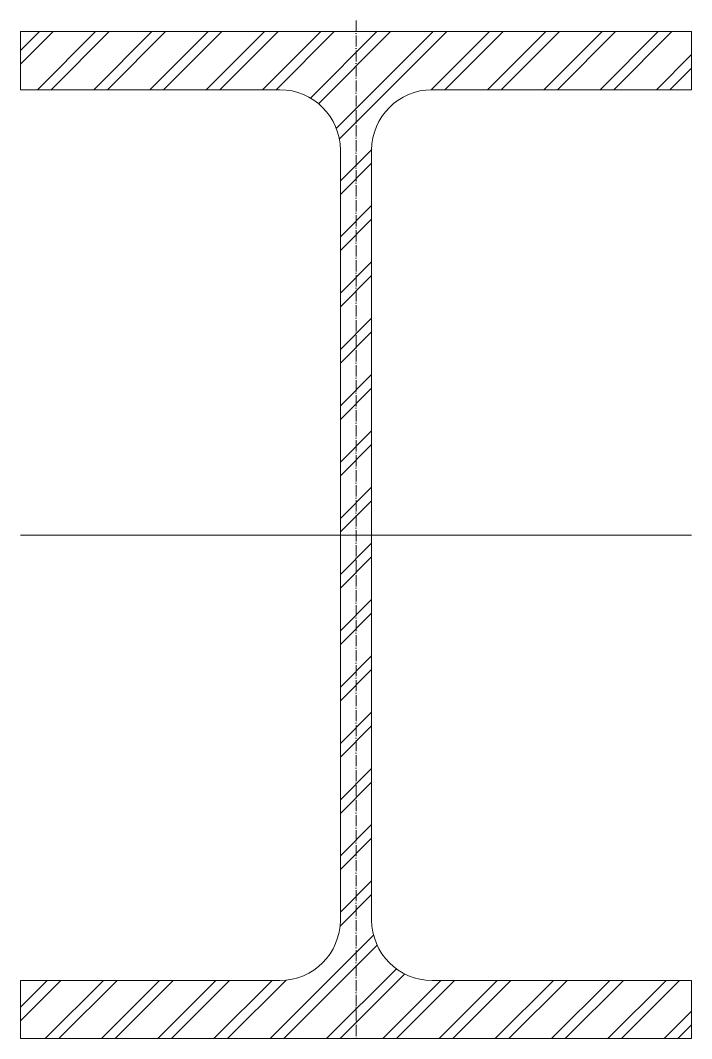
# Model space of a CAD drawing. Header units: metres. Extents: x -150 to 150, y -225 to 230.
import ezdxf

# ---------------------------------------------------------------- set-up
doc = ezdxf.new("R2010")
doc.units = ezdxf.units.M
doc.linetypes.add('MV_hartlijn_staal', pattern=[6.6, 5, -0.8, 0, -0.8])
doc.layers.add('A-DETL-GENF', color=92, linetype='Continuous', lineweight=18)

# ---------------------------------------------------------------- blocks, each defined once
blk = doc.blocks.new('28 Staalprofielen- IPE_HEA_HEB 2d - HEB450-3530642-00_0 Basismaterialen')
at = {"layer": 'A-DETL-GENF', "lineweight": 13}
h = blk.add_hatch(dxfattribs=at)
h.set_pattern_fill('FP_258', color=256, style=0, pattern_type=2)
h.set_pattern_definition([(45, (1630.222, 462.898), (-12.57236, 12.57236), []), (45, (1630.222, 481.948), (-12.57236, 12.57236), [])])
h.paths.add_polyline_path([(-111.09, -225), (150, -225), (150, -199), (34, -199), (30.45, -198.76), (27.01, -198.08), (23.67, -196.94), (20.5, -195.38), (17.57, -193.42), (14.91, -191.09), (12.58, -188.43), (10.62, -185.5), (9.06, -182.33), (7.92, -178.99), (7.24, -175.55), (7, -172), (7, 172), (7.24, 175.55), (7.92, 178.99), (9.06, 182.33), (10.62, 185.5), (12.58, 188.43), (14.91, 191.09), (17.57, 193.42), (20.5, 195.38), (23.67, 196.94), (27.01, 198.08), (30.45, 198.76), (34, 199), (150, 199), (150, 225), (-150, 225), (-150, 199), (-34, 199), (-30.45, 198.76), (-27.01, 198.08), (-23.67, 196.94), (-20.5, 195.38), (-17.57, 193.42), (-14.91, 191.09), (-12.58, 188.43), (-10.62, 185.5), (-9.06, 182.33), (-7.92, 178.99), (-7.24, 175.55), (-7, 172), (-7, -172), (-7.24, -175.55), (-7.92, -178.99), (-9.06, -182.33), (-10.62, -185.5), (-12.58, -188.43), (-14.91, -191.09), (-17.57, -193.42), (-20.5, -195.38), (-23.67, -196.94), (-27.01, -198.08), (-30.45, -198.76), (-34, -199), (-150, -199), (-150, -225)])
at = {"layer": 'A-DETL-GENF', "linetype": 'MV_hartlijn_staal', "lineweight": 13}
blk.add_line((0, 230), (0, -225), dxfattribs=at)
at = {"layer": 'A-DETL-GENF'}
for p, q in [((150, 225), (-150, 225)), ((-150, 225), (-150, 199)), ((150, 225), (-150, 225)), ((-150, 225), (-150, 199)), ((150, 199), (150, 225)), ((150, 225), (150, 199)), ((-150, 199), (-34, 199)), ((-150, 199), (-34, 199)), ((34, 199), (150, 199)), ((150, 199), (34, 199)), ((-7, 172), (-7, -172)), ((-7, 172), (-7, -172)), ((7, -172), (7, 172)), ((7, 172), (7, -172)), ((-150, 0), (150, 0)), ((-34, -199), (-150, -199)), ((-150, -199), (-150, -225)), ((-150, -225), (-150, -199)), ((-150, -199), (-34, -199)), ((150, -199), (34, -199)), ((150, -199), (34, -199)), ((150, -225), (150, -199)), ((150, -225), (150, -199)), ((-150, -225), (150, -225)), ((150, -225), (-150, -225))]:
    blk.add_line(p, q, dxfattribs=at)
for centre, start, end in [((-34, 172), 0, 90), ((-34, 172), 360, 90), ((34, 172), 90, 180), ((34, 172), 90, 180), ((-34, -172), 270, 0), ((-34, -172), 270, 0), ((34, -172), 180, 270), ((34, -172), 180, 270)]:
    blk.add_arc(centre, 27, start, end, dxfattribs=at)

msp = doc.modelspace()

# ---------------------------------------------------------------- block references
msp.add_blockref('28 Staalprofielen- IPE_HEA_HEB 2d - HEB450-3530642-00_0 Basismaterialen', (0, 0))

doc.saveas('drawing.dxf')
